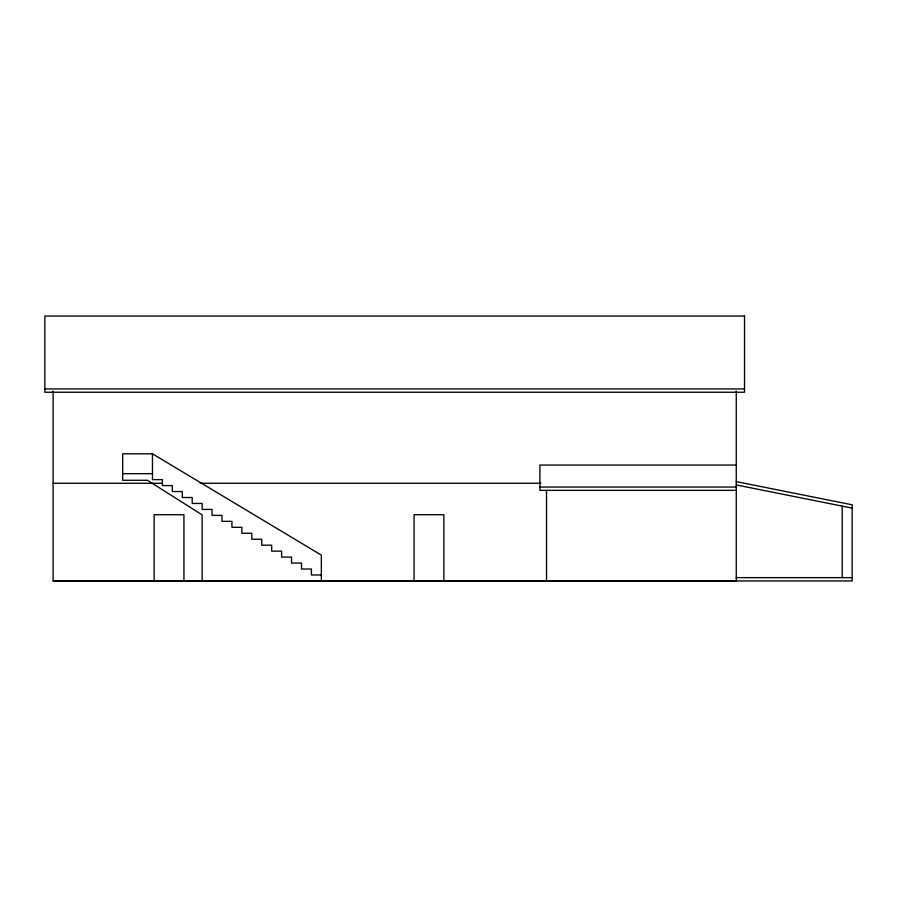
<?xml version="1.0" encoding="UTF-8"?>
<svg xmlns="http://www.w3.org/2000/svg" width="897" height="897" viewBox="0 0 897 897"><rect width="100%" height="100%" fill="white"/><g stroke="black" fill="none" stroke-linecap="round" stroke-linejoin="round"><path stroke-width="1.35" d="M44.85 388.939L744.532 388.939M321.35 580.953L321.35 555.12L152.468 453.804L122.665 453.804L122.665 480.287L147.5 480.287L202.139 514.889L202.139 580.953M736.258 465.061L539.893 465.061L539.893 490.356L736.258 490.356M122.665 473.661L152.468 473.661M53.125 483.27L162.402 483.27M200.109 483.27L540.925 483.27M539.893 487.049L736.258 487.049M321.35 574.988L311.416 574.988L311.416 569.034L301.482 569.034L301.482 563.069L291.547 563.069L291.547 557.115L281.613 557.115L281.613 551.15L271.679 551.15L271.679 545.185L261.745 545.185L261.745 539.232L251.81 539.232L251.81 533.267L241.876 533.267L241.876 527.313L231.942 527.313L231.942 521.348L222.008 521.348L222.008 515.394L212.073 515.394L212.073 509.429L202.139 509.429L202.139 503.464L192.205 503.464L192.205 497.51L182.27 497.51L182.27 491.545L172.336 491.545L172.336 485.591L162.402 485.591L162.402 479.626L152.468 479.626L152.468 453.804M736.258 577.646L852.15 577.646M53.125 580.864L736.258 580.864M736.258 481.611L852.15 504.798L852.15 580.953L53.125 580.953L53.125 391.17M736.258 484.929L852.15 508.106M842.216 506.121L842.216 577.646M736.258 391.159L736.258 580.953M546.52 490.244L546.52 580.953M443.869 580.953L443.869 514.721L414.066 514.721L414.066 580.953M183.93 580.953L183.93 514.721L154.127 514.721L154.127 580.953M744.532 316.047L44.85 316.047L44.85 392.247L744.532 392.247L744.532 316.047"/></g></svg>
